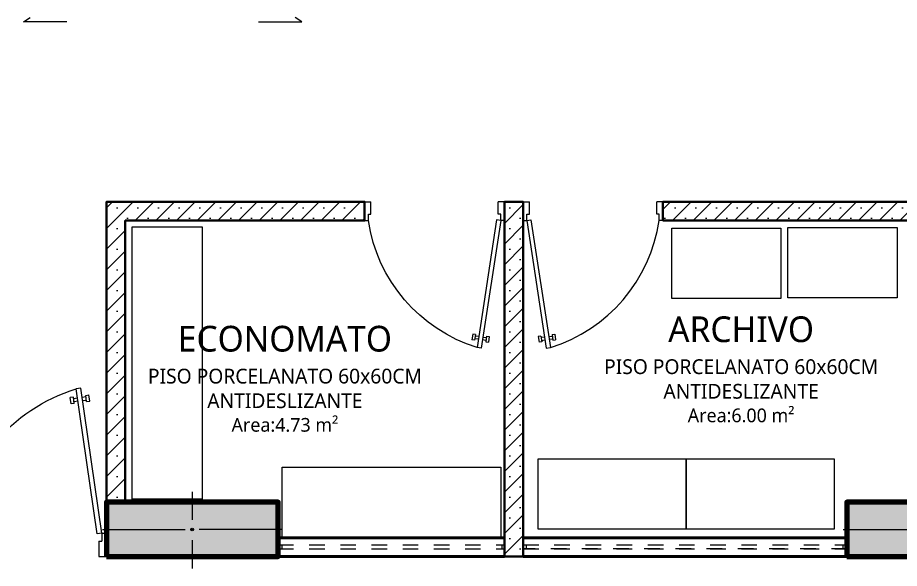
# Model space of a CAD drawing. Header units: millimetres. Extents: x 1 to 121, y 0 to 90.
# Drawn here: x 49.69 to 55.35, y 60.72 to 64.26 of the extents above; entities that cross this region are included whole.
import ezdxf

# ---------------------------------------------------------------- set-up
doc = ezdxf.new("R2010")
doc.units = ezdxf.units.MM
doc.linetypes.add('DASHED2', pattern=[0.375, 0.25, -0.125])
for name, color, linetype, lineweight in [('COLUMNAS 50', 32, 'Continuous', 70), ('Equipamiento SR', 23, 'Continuous', 0), ('GRAFO 4', 7, 'Continuous', 30), ('letras sr', 7, 'Continuous', 5), ('muro bajo', 191, 'Continuous', 40), ('Puertas El', 21, 'Continuous', 15), ('TABIQUERIA DE DRYWALL', 221, 'Continuous', 30), ('texturas 1', 251, 'Continuous', 5), ('Vanos', 140, 'Continuous', 5)]:
    doc.layers.add(name, color=color, linetype=linetype, lineweight=lineweight)
doc.styles.add('Santa Rosa 1 50', font='trebuc.ttf')
pattern_1 = [(45, (-96.37297, 137.41531), (-0.06629126, 0.06629126), []), (45, (-96.30668, 137.41531), (-0.06629126, 0.06629126), [0, -0.09375])]

# ---------------------------------------------------------------- blocks, each defined once
blk = doc.blocks.new('puerta 1.00')
at = {"layer": 'Puertas El'}
for p, q in [((165.7653, -11.935), (165.7653, -11.885)), ((165.8653, -11.935), (165.7653, -11.935)), ((165.9153, -11.915), (165.8653, -11.915)), ((165.8653, -11.935), (165.8653, -11.915)), ((165.9153, -11.915), (165.9109, -11.9447)), ((165.9153, -11.915), (165.9153, -11.885)), ((165.9153, -11.915), (166.8454, -12.0506)), ((165.9109, -11.9447), (166.8411, -12.0803)), ((166.76, -12.0129), (166.7629, -11.9931)), ((166.76, -12.0129), (166.7996, -12.0187)), ((166.7629, -11.9931), (166.8024, -11.9989)), ((166.7663, -12.0391), (166.7699, -12.0143)), ((166.7897, -12.0172), (166.7861, -12.042)), ((166.7996, -12.0187), (166.8024, -11.9989)), ((166.7484, -12.0921), (166.7456, -12.1118)), ((166.7484, -12.0921), (166.788, -12.0978)), ((166.7619, -12.0688), (166.7583, -12.0935)), ((166.7817, -12.0716), (166.7781, -12.0964)), ((166.788, -12.0978), (166.7851, -12.1176)), ((166.8454, -12.0506), (166.8411, -12.0803)), ((166.8454, -12.0506), (166.8411, -12.0803)), ((166.8454, -12.0506), (166.8411, -12.0803)), ((166.7456, -12.1118), (166.7851, -12.1176)), ((165.7653, -12.855), (165.7653, -12.835)), ((165.7653, -12.885), (165.7653, -12.835)), ((165.8653, -12.835), (165.7653, -12.835)), ((165.8653, -12.855), (165.8653, -12.835)), ((165.9153, -12.855), (165.8653, -12.855)), ((165.9153, -12.885), (165.9153, -12.855))]:
    blk.add_line(p, q, dxfattribs=at)
at = {"layer": 'Puertas El', "linetype": 'ByBlock'}
blk.add_arc((165.7822, -11.7554), 1.1076, 276.8989, 342.9435, dxfattribs=at)
blk = doc.blocks.new('Columna 1.10 x0.30')
at = {"true_color": 0xc7c8ca}
h = blk.add_hatch(color=9, dxfattribs=at)
h.dxf.hatch_style = 1
h.paths.add_polyline_path([(-234.8493, 113.8066), (-235.9493, 113.8066), (-235.9493, 113.4566), (-234.8493, 113.4566)])
h.paths.add_polyline_path([(-235.3906, 113.6316, -1), (-235.408, 113.6316, -1)], flags=16)
at = {"layer": 'COLUMNAS 50', "color": 1, "linetype": 'Continuous', "lineweight": 5}
for p, q in [((-235.3993, 113.8732), (-235.3993, 113.6932)), ((-235.9743, 113.6316), (-235.4443, 113.6316)), ((-234.8243, 113.6316), (-235.3543, 113.6316)), ((-235.3993, 113.5616), (-235.3993, 113.3816))]:
    blk.add_line(p, q, dxfattribs=at)
at = {"layer": 'COLUMNAS 50', "linetype": 'Continuous'}
blk.add_lwpolyline([(-235.9493, 113.4566), (-234.8493, 113.4566), (-234.8493, 113.8066), (-235.9493, 113.8066)], close=True, dxfattribs=at)
at = {"layer": 'COLUMNAS 50', "color": 1, "linetype": 'Continuous', "lineweight": 5}
blk.add_circle((-235.3993, 113.6316), 0.00871, dxfattribs=at)
blk.add_point((-235.3993, 113.6316), dxfattribs=at)
blk = doc.blocks.new('A$C1D9959BC')
at = {"layer": 'Puertas El'}
for p, q in [((0.04, 0.12), (0.016, 0.12)), ((0.016, 0.12), (0.016, 0.08)), ((0.04, 0.12), (0.04, 0)), ((0.016, 0.08), (0, 0.08)), ((0, 0.08), (0, 0)), ((0.04, 0), (0, 0))]:
    blk.add_line(p, q, dxfattribs=at)
blk = doc.blocks.new('A$C0AB61534')
at = {"layer": 'Puertas El'}
for p, q in [((0.706, 1.925), (0.6882, 1.9224)), ((0.7112, 1.8895), (0.706, 1.925)), ((0.7483, 1.9765), (0.7217, 1.9726)), ((0.7483, 1.9765), (0.7217, 1.9726)), ((0.7483, 1.9765), (0.7217, 1.9726)), ((0.8463, 1.1537), (0.7217, 1.9726)), ((0.8729, 1.1577), (0.7483, 1.9765)), ((0.7783, 1.9265), (0.7561, 1.9233)), ((0.777, 1.9354), (0.7947, 1.938)), ((0.7822, 1.8999), (0.777, 1.9354)), ((0.7999, 1.9025), (0.7947, 1.938)), ((0.6934, 1.8869), (0.6882, 1.9224)), ((0.7112, 1.8895), (0.6934, 1.8869)), ((0.7295, 1.9194), (0.7073, 1.9161)), ((0.7321, 1.9016), (0.7099, 1.8984)), ((0.7587, 1.9055), (0.7809, 1.9087)), ((0.7822, 1.8999), (0.7999, 1.9025)), ((0, 1.1577), (0.024, 1.1577)), ((0.024, 1.1577), (0.024, 1.1177)), ((0.8729, 1.1577), (0.8463, 1.1537)), ((0.024, 1.1177), (0.04, 1.1177)), ((0.04, 1.1177), (0.04, 1.0377)), ((0, 1.0377), (0.04, 1.0377)), ((0.024, 1.0377), (0.04, 1.0377))]:
    blk.add_line(p, q, dxfattribs=at)
at = {"layer": 'Puertas El', "linetype": 'ByBlock'}
blk.add_arc((1.0222, 1.0092), 1.0092, 107.3226, 171.5364, dxfattribs=at)
at = {"layer": 'Equipamiento SR'}
blk.add_blockref('A$C1D9959BC', (0.8569, 1.0377), dxfattribs=at)

msp = doc.modelspace()

# ---------------------------------------------------------------- hatches: boundary and pattern name
at = {"layer": 'texturas 1'}
h = msp.add_hatch(dxfattribs=at)
h.set_pattern_fill('SACNCR', color=256)
h.set_pattern_definition(pattern_1)
h.paths.add_polyline_path([(50.382, 62.9544), (51.9177, 62.9544), (51.9177, 63.0744), (50.262, 63.0744), (50.262, 61.1485), (50.382, 61.1485)])
h = msp.add_hatch(dxfattribs=at)
h.set_pattern_fill('SACNCR', color=256)
h.set_pattern_definition(pattern_1)
h.paths.add_polyline_path([(52.8146, 63.0744), (52.9346, 63.0744), (52.9346, 60.7985), (52.8146, 60.7985)])
h = msp.add_hatch(dxfattribs=at)
h.set_pattern_fill('SACNCR', color=256)
h.set_pattern_definition(pattern_1)
h.paths.add_polyline_path([(53.8314, 62.9544), (53.8314, 63.0744), (56.112, 63.0744), (56.112, 61.1485), (55.992, 61.1485), (55.992, 62.9544)])

# ---------------------------------------------------------------- linework, layer by layer
at = {"layer": 'Equipamiento SR'}
msp.add_lwpolyline([(50.4264, 62.9145), (50.8764, 62.9145), (50.8764, 61.1666), (50.4264, 61.1666)], close=True, dxfattribs=at)
for points in [[(53.8876, 62.9052), (54.5876, 62.9052), (54.5876, 62.4552), (53.8876, 62.4552), (53.8876, 62.9052)], [(54.6334, 62.9091), (55.3334, 62.9091), (55.3334, 62.4591), (54.6334, 62.4591), (54.6334, 62.9091)], [(53.0309, 61.4252), (53.9809, 61.4252), (53.9809, 60.9752), (53.0309, 60.9752), (53.0309, 61.4252)], [(53.9809, 61.4252), (54.9309, 61.4252), (54.9309, 60.9752), (53.9809, 60.9752), (53.9809, 61.4252)], [(51.3886, 61.3735), (52.7923, 61.3735), (52.7923, 60.9235), (51.3886, 60.9235), (51.3886, 61.3735)]]:
    msp.add_lwpolyline(points, dxfattribs=at)
at = {"layer": 'GRAFO 4', "linetype": 'Continuous'}
msp.add_lwpolyline([(52.8146, 63.0744), (52.9346, 63.0744)], dxfattribs=at)
at = {"layer": 'muro bajo', "linetype": 'Continuous'}
for p, q in [((52.8146, 60.9185), (51.362, 60.9185)), ((55.012, 60.9185), (52.9346, 60.9185)), ((52.8146, 60.7985), (51.362, 60.7985)), ((55.012, 60.7985), (52.9346, 60.7985))]:
    msp.add_line(p, q, dxfattribs=at)
at = {"layer": 'TABIQUERIA DE DRYWALL'}
msp.add_lwpolyline([(50.382, 61.1485), (50.382, 62.9544), (51.9177, 62.9544), (51.9177, 63.0744), (50.262, 63.0744), (50.262, 61.1485)], dxfattribs=at)
for points in [[(52.8146, 63.0744), (52.9346, 63.0744), (52.9346, 60.7985), (52.8146, 60.7985)], [(53.8314, 62.9544), (53.8314, 63.0744), (56.112, 63.0744), (56.112, 61.1485), (55.992, 61.1485), (55.992, 62.9544)]]:
    msp.add_lwpolyline(points, close=True, dxfattribs=at)
at = {"layer": 'Vanos', "color": 7, "linetype": 'Continuous'}
for p, q in [((49.7299, 64.2277), (49.7723, 64.2557)), ((50.0067, 64.2277), (49.7299, 64.2277)), ((51.2374, 64.2277), (51.5142, 64.2277)), ((51.5142, 64.2277), (51.4718, 64.2556))]:
    msp.add_line(p, q, dxfattribs=at)
at = {"layer": 'Vanos', "color": 7, "linetype": 'DASHED2', "ltscale": 0.3}
for p, q in [((51.362, 60.8737), (52.8146, 60.8737)), ((52.9346, 60.8737), (55.012, 60.8737)), ((51.362, 60.8487), (52.8146, 60.8487)), ((52.9346, 60.8487), (55.012, 60.8487)), ((55.012, 60.8487), (52.9346, 60.8487))]:
    msp.add_line(p, q, dxfattribs=at)
at = {"layer": 'Vanos', "color": 7, "linetype": 'DASHED2'}
for p, q in [((51.387, 60.8737), (51.387, 60.8487)), ((52.7985, 60.8737), (52.7985, 60.8487)), ((52.9568, 60.8487), (52.9568, 60.8737)), ((52.9568, 60.8487), (52.9568, 60.8737)), ((54.987, 60.8487), (54.987, 60.8737)), ((54.987, 60.8737), (55.012, 60.8737)), ((54.987, 60.8487), (54.987, 60.8737))]:
    msp.add_line(p, q, dxfattribs=at)

# ---------------------------------------------------------------- block references
at = {"layer": 'COLUMNAS 50'}
for p in [(286.2114, -52.6581), (290.9614, -52.6581)]:
    msp.add_blockref('Columna 1.10 x0.30', p, dxfattribs=at)
at = {"layer": 'Puertas El', "xscale": -1}
for name, p, rotation in [('A$C0AB61534', (51.9177, 64.1121), 180), ('puerta 1.00', (62.147, -104.9668), 270.0000000000001)]:
    msp.add_blockref(name, p, dxfattribs=dict(at, rotation=rotation))
at = {"layer": 'Puertas El', "rotation": 180}
msp.add_blockref('A$C0AB61534', (53.8314, 64.1121), dxfattribs=at)

# ---------------------------------------------------------------- texts
at = {"layer": 'letras sr', "char_height": 0.22, "attachment_point": 1, "style": 'Santa Rosa 1 50'}
for s, insert in [('\\pxqc;{\\H0.75x;ARCHIVO\\P\\H0.57416x;PISO PORCELANATO 60x60CM ANTIDESLIZANTE\\H1x;\\P\\H0.92889x;Area:6.00 m²}', (53.2887, 62.3395)), ('\\pxqc;{\\H0.75x;ECONOMATO\\P\\H0.57416x;PISO PORCELANATO 60x60CM ANTIDESLIZANTE\\H1x;\\P\\H0.92889x;Area:4.73 m²}', (50.3622, 62.2789))]:
    msp.add_mtext_dynamic_manual_height_columns(s, width=2.088464, gutter_width=1, heights=[0], dxfattribs=dict(at, insert=insert))

doc.saveas('drawing.dxf')
